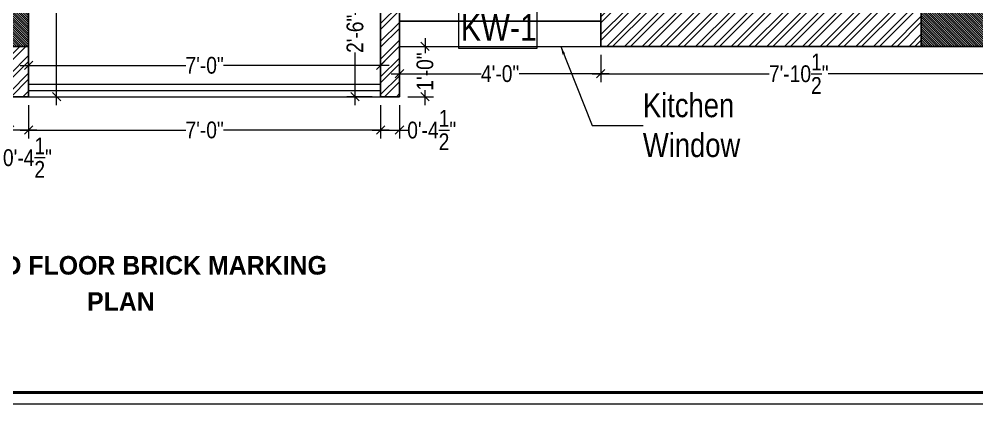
# Model space of a CAD drawing. Header units: millimetres. Extents: x 3295 to 3976, y 1437 to 1916.
# Drawn here: x 3630 to 3858.5, y 1437.2 to 1529 of the extents above; entities that cross this region are included whole.
import ezdxf

# ---------------------------------------------------------------- set-up
doc = ezdxf.new("R2010")
doc.units = ezdxf.units.MM
for name, color, linetype, lineweight in [('COLUMNS', 3, 'Continuous', 25), ('dimensions', 251, 'Continuous', 13), ('HATCH', 8, 'Continuous', 5), ('TEXT', 38, 'Continuous', 15), ('Title Sheet', 7, 'Continuous', 9), ('WALLS', 7, 'Continuous', 25)]:
    doc.layers.add(name, color=color, linetype=linetype, lineweight=lineweight)
doc.styles.add('style1', font='bgothm.ttf')
doc.styles.add('Swiss-LT', font='swissc.ttf')
doc.dimstyles.new('INNER', dxfattribs={"dimtxt": 4, "dimasz": 2, "dimexe": 2, "dimexo": 2, "dimgap": 0, "dimtad": 0, "dimzin": 1, "dimdsep": 46, "dimlunit": 4, "dimtxsty": 'Swiss-LT', "dimblk": 'OBLIQUE', "dimcen": 0.125, "dimdle": 2, "dimclrd": 256, "dimclre": 256, "dimclrt": 7, "dimadec": 0, "dimazin": 0, "dimtfac": 1, "dimtofl": 0, "dimtmove": 0, "dimatfit": 3, "dimfxl": 12, "dimfxlon": 1, "dimtolj": 1, "dimtzin": 0, "dimlwd": -1, "dimlwe": -1, "dimarcsym": 0})

# ---------------------------------------------------------------- blocks, each defined once
blk = doc.blocks.new('_Oblique')
at = {"color": 0, "linetype": 'ByBlock', "lineweight": -2}
blk.add_line((-0.5, -0.5), (0.5, 0.5), dxfattribs=at)
blk = doc.blocks.new('*D149')
at = {"layer": 'Defpoints', "color": 0, "ltscale": 20, "transparency": 16777216}
for p in [(3634.19, 1570.49), (3632.24, 1510.49), (3638.93, 1510.49)]:
    blk.add_point(p, dxfattribs=at)
at = {"layer": 'dimensions', "ltscale": 20, "transparency": 16777216}
for p, q in [((3638.93, 1572.49), (3638.93, 1545)), ((3636.19, 1570.49), (3640.93, 1570.49)), ((3638.93, 1508.49), (3638.93, 1535.99)), ((3634.24, 1510.49), (3640.93, 1510.49))]:
    blk.add_line(p, q, dxfattribs=at)
at = {"layer": 'dimensions', "ltscale": 20, "transparency": 16777216, "xscale": 2, "yscale": 2, "zscale": 2}
for p, rotation in [((3638.93, 1570.49), 90), ((3638.93, 1510.49), 270)]:
    blk.add_blockref('_Oblique', p, dxfattribs=dict(at, rotation=rotation))
at = {"layer": 'dimensions', "color": 7, "ltscale": 20, "transparency": 16777216, "insert": (3638.93, 1540.49), "char_height": 4, "attachment_point": 5, "rotation": 90, "style": 'Swiss-LT'}
blk.add_mtext('\\A1;5\'-0"', dxfattribs=at)
blk = doc.blocks.new('*D150')
at = {"layer": 'Defpoints', "color": 0, "ltscale": 20, "transparency": 16777216}
for p in [(3710.13, 1540.49), (3716.24, 1540.49), (3716.24, 1510.49)]:
    blk.add_point(p, dxfattribs=at)
at = {"layer": 'dimensions', "ltscale": 20, "transparency": 16777216}
for p, q in [((3710.13, 1542.49), (3710.13, 1529.99)), ((3714.24, 1540.49), (3708.13, 1540.49)), ((3710.13, 1508.49), (3710.13, 1521)), ((3714.24, 1510.49), (3708.13, 1510.49))]:
    blk.add_line(p, q, dxfattribs=at)
at = {"layer": 'dimensions', "ltscale": 20, "transparency": 16777216, "xscale": 2, "yscale": 2, "zscale": 2}
for p, rotation in [((3710.13, 1540.49), 90), ((3710.13, 1510.49), 270)]:
    blk.add_blockref('_Oblique', p, dxfattribs=dict(at, rotation=rotation))
at = {"layer": 'dimensions', "color": 7, "ltscale": 20, "transparency": 16777216, "insert": (3710.13, 1525.49), "char_height": 4, "attachment_point": 5, "rotation": 90, "style": 'Swiss-LT'}
blk.add_mtext('\\A1;2\'-6"', dxfattribs=at)
blk = doc.blocks.new('*D151')
at = {"layer": 'Defpoints', "color": 0, "ltscale": 20, "transparency": 16777216}
for p in [(3720.74, 1522.49), (3720.74, 1510.49), (3726.82, 1510.49)]:
    blk.add_point(p, dxfattribs=at)
at = {"layer": 'dimensions', "ltscale": 20, "transparency": 16777216}
for p, q in [((3726.82, 1524.49), (3726.82, 1520.91)), ((3722.74, 1522.49), (3728.82, 1522.49)), ((3722.74, 1510.49), (3728.82, 1510.49)), ((3726.82, 1508.49), (3726.82, 1512.07))]:
    blk.add_line(p, q, dxfattribs=at)
at = {"layer": 'dimensions', "ltscale": 20, "transparency": 16777216, "xscale": 2, "yscale": 2, "zscale": 2}
for p, rotation in [((3726.82, 1522.49), 90), ((3726.82, 1510.49), 270)]:
    blk.add_blockref('_Oblique', p, dxfattribs=dict(at, rotation=rotation))
at = {"layer": 'dimensions', "color": 7, "ltscale": 20, "transparency": 16777216, "insert": (3726.82, 1516.49), "char_height": 4, "attachment_point": 5, "rotation": 90, "style": 'Swiss-LT'}
blk.add_mtext('\\A1;1\'-0"', dxfattribs=at)
blk = doc.blocks.new('*D154')
at = {"layer": 'Defpoints', "color": 0, "ltscale": 20, "transparency": 16777216}
for p in [(3716.24, 1517.96), (3632.24, 1510.49), (3716.24, 1510.49)]:
    blk.add_point(p, dxfattribs=at)
at = {"layer": 'dimensions', "ltscale": 20, "transparency": 16777216}
for p, q in [((3632.24, 1512.49), (3632.24, 1519.96)), ((3716.24, 1512.49), (3716.24, 1519.96)), ((3630.24, 1517.96), (3669.74, 1517.96)), ((3718.24, 1517.96), (3678.74, 1517.96))]:
    blk.add_line(p, q, dxfattribs=at)
at = {"layer": 'dimensions', "ltscale": 20, "transparency": 16777216, "xscale": 2, "yscale": 2, "zscale": 2, "rotation": 180}
blk.add_blockref('_Oblique', (3632.24, 1517.96), dxfattribs=at)
at = {"layer": 'dimensions', "ltscale": 20, "transparency": 16777216, "xscale": 2, "yscale": 2, "zscale": 2}
blk.add_blockref('_Oblique', (3716.24, 1517.96), dxfattribs=at)
at = {"layer": 'dimensions', "color": 7, "ltscale": 20, "transparency": 16777216, "insert": (3674.24, 1517.96), "char_height": 4, "attachment_point": 5, "style": 'Swiss-LT'}
blk.add_mtext('\\A1;7\'-0"', dxfattribs=at)
blk = doc.blocks.new('*D155')
at = {"layer": 'Defpoints', "color": 0, "ltscale": 20, "transparency": 16777216}
for p in [(3768.74, 1522.49), (3863.24, 1522.49), (3768.74, 1515.97)]:
    blk.add_point(p, dxfattribs=at)
at = {"layer": 'dimensions', "ltscale": 20, "transparency": 16777216}
for p, q in [((3768.74, 1520.49), (3768.74, 1513.97)), ((3863.24, 1520.49), (3863.24, 1513.97)), ((3766.74, 1515.97), (3808.97, 1515.97)), ((3865.24, 1515.97), (3823, 1515.97))]:
    blk.add_line(p, q, dxfattribs=at)
at = {"layer": 'dimensions', "ltscale": 20, "transparency": 16777216, "xscale": 2, "yscale": 2, "zscale": 2, "rotation": 180}
blk.add_blockref('_Oblique', (3768.74, 1515.97), dxfattribs=at)
at = {"layer": 'dimensions', "ltscale": 20, "transparency": 16777216, "xscale": 2, "yscale": 2, "zscale": 2}
blk.add_blockref('_Oblique', (3863.24, 1515.97), dxfattribs=at)
at = {"layer": 'dimensions', "color": 7, "ltscale": 20, "transparency": 16777216, "insert": (3815.99, 1515.97), "char_height": 4, "attachment_point": 5, "style": 'Swiss-LT'}
blk.add_mtext('\\A1;7\'-10{\\H1x;\\S1/2;}"', dxfattribs=at)
blk = doc.blocks.new('*D156')
at = {"layer": 'Defpoints', "color": 0, "ltscale": 20, "transparency": 16777216}
for p in [(3720.74, 1522.49), (3768.74, 1522.49), (3720.74, 1515.97)]:
    blk.add_point(p, dxfattribs=at)
at = {"layer": 'dimensions', "ltscale": 20, "transparency": 16777216}
for p, q in [((3720.74, 1520.49), (3720.74, 1513.97)), ((3768.74, 1520.49), (3768.74, 1513.97)), ((3718.74, 1515.97), (3740.2, 1515.97)), ((3770.74, 1515.97), (3749.28, 1515.97))]:
    blk.add_line(p, q, dxfattribs=at)
at = {"layer": 'dimensions', "ltscale": 20, "transparency": 16777216, "xscale": 2, "yscale": 2, "zscale": 2, "rotation": 180}
blk.add_blockref('_Oblique', (3720.74, 1515.97), dxfattribs=at)
at = {"layer": 'dimensions', "ltscale": 20, "transparency": 16777216, "xscale": 2, "yscale": 2, "zscale": 2}
blk.add_blockref('_Oblique', (3768.74, 1515.97), dxfattribs=at)
at = {"layer": 'dimensions', "color": 7, "ltscale": 20, "transparency": 16777216, "insert": (3744.74, 1515.97), "char_height": 4, "attachment_point": 5, "style": 'Swiss-LT'}
blk.add_mtext('\\A1;4\'-0"', dxfattribs=at)
blk = doc.blocks.new('*D157')
at = {"layer": 'Defpoints', "color": 0, "ltscale": 20, "transparency": 16777216}
for p in [(3716.24, 1510.49), (3720.74, 1510.49), (3720.74, 1502.53)]:
    blk.add_point(p, dxfattribs=at)
at = {"layer": 'dimensions', "ltscale": 20, "transparency": 16777216}
for p, q in [((3716.24, 1508.49), (3716.24, 1500.53)), ((3720.74, 1508.49), (3720.74, 1500.53)), ((3714.24, 1502.53), (3720.74, 1502.53)), ((3720.74, 1502.53), (3722.74, 1502.53))]:
    blk.add_line(p, q, dxfattribs=at)
at = {"layer": 'dimensions', "ltscale": 20, "transparency": 16777216, "xscale": 2, "yscale": 2, "zscale": 2, "rotation": 180}
blk.add_blockref('_Oblique', (3716.24, 1502.53), dxfattribs=at)
at = {"layer": 'dimensions', "ltscale": 20, "transparency": 16777216, "xscale": 2, "yscale": 2, "zscale": 2}
blk.add_blockref('_Oblique', (3720.74, 1502.53), dxfattribs=at)
at = {"layer": 'dimensions', "color": 7, "ltscale": 20, "transparency": 16777216, "insert": (3728.42, 1502.53), "char_height": 4, "attachment_point": 5, "style": 'Swiss-LT'}
blk.add_mtext('\\A1;0\'-4{\\H1x;\\S1/2;}"', dxfattribs=at)
blk = doc.blocks.new('*D158')
at = {"layer": 'Defpoints', "color": 0, "ltscale": 20, "transparency": 16777216}
for p in [(3632.24, 1510.49), (3716.24, 1510.49), (3632.24, 1502.53)]:
    blk.add_point(p, dxfattribs=at)
at = {"layer": 'dimensions', "ltscale": 20, "transparency": 16777216}
for p, q in [((3632.24, 1508.49), (3632.24, 1500.53)), ((3716.24, 1508.49), (3716.24, 1500.53)), ((3630.24, 1502.53), (3669.74, 1502.53)), ((3718.24, 1502.53), (3678.74, 1502.53))]:
    blk.add_line(p, q, dxfattribs=at)
at = {"layer": 'dimensions', "ltscale": 20, "transparency": 16777216, "xscale": 2, "yscale": 2, "zscale": 2, "rotation": 180}
blk.add_blockref('_Oblique', (3632.24, 1502.53), dxfattribs=at)
at = {"layer": 'dimensions', "ltscale": 20, "transparency": 16777216, "xscale": 2, "yscale": 2, "zscale": 2}
blk.add_blockref('_Oblique', (3716.24, 1502.53), dxfattribs=at)
at = {"layer": 'dimensions', "color": 7, "ltscale": 20, "transparency": 16777216, "insert": (3674.24, 1502.53), "char_height": 4, "attachment_point": 5, "style": 'Swiss-LT'}
blk.add_mtext('\\A1;7\'-0"', dxfattribs=at)
blk = doc.blocks.new('*D159')
at = {"layer": 'Defpoints', "color": 0, "ltscale": 20, "transparency": 16777216}
for p in [(3627.74, 1510.49), (3632.24, 1510.49), (3627.74, 1502.53)]:
    blk.add_point(p, dxfattribs=at)
at = {"layer": 'dimensions', "ltscale": 20, "transparency": 16777216}
for p, q in [((3627.74, 1508.49), (3627.74, 1500.53)), ((3632.24, 1508.49), (3632.24, 1500.53)), ((3634.24, 1502.53), (3625.74, 1502.53))]:
    blk.add_line(p, q, dxfattribs=at)
at = {"layer": 'dimensions', "ltscale": 20, "transparency": 16777216, "xscale": 2, "yscale": 2, "zscale": 2, "rotation": 180}
blk.add_blockref('_Oblique', (3627.74, 1502.53), dxfattribs=at)
at = {"layer": 'dimensions', "ltscale": 20, "transparency": 16777216, "xscale": 2, "yscale": 2, "zscale": 2}
blk.add_blockref('_Oblique', (3632.24, 1502.53), dxfattribs=at)
at = {"layer": 'dimensions', "color": 7, "ltscale": 20, "transparency": 16777216, "insert": (3631.96, 1495.94), "char_height": 4, "attachment_point": 5, "style": 'Swiss-LT'}
blk.add_mtext('\\A1;0\'-4{\\H1x;\\S1/2;}"', dxfattribs=at)
blk = doc.blocks.new('A$C38E01DC9')
at = {"layer": 'COLUMNS', "lineweight": 13, "ltscale": 20}
h = blk.add_hatch(dxfattribs=at)
h.set_pattern_fill('ANSI31', color=251, scale=3, style=0)
h.set_pattern_definition([(45, (-325034.08293, 115213.30426), (-0.26516504294, 0.26516504294), [])])
h.paths.add_polyline_path([(0, -18), (9, -18), (9, 0), (0, 0)])
at = {"layer": 'COLUMNS', "ltscale": 20}
blk.add_lwpolyline([(0, -18), (9, -18), (9, 0), (0, 0)], close=True, dxfattribs=at)

msp = doc.modelspace()

# ---------------------------------------------------------------- hatches: boundary and pattern name
at = {"layer": 'HATCH', "ltscale": 20}
h = msp.add_hatch(dxfattribs=at)
h.set_pattern_fill('ANSI32', color=256, scale=8, style=0)
h.set_pattern_definition([(45, (3612.9748, 1836.2214), (-2.12132, 2.12132), []), (45, (3614.389, 1836.2214), (-2.12132, 2.12132), [])])
h.paths.add_polyline_path([(3614.237, 1840.494), (3609.737, 1840.494), (3609.737, 1831.494), (3614.237, 1831.494)])
h.paths.add_polyline_path([(3614.237, 1687.494), (3609.837, 1687.494), (3609.837, 1682.994), (3614.237, 1682.994)])
h.paths.add_polyline_path([(3806.237, 1679.994), (3797.237, 1679.994), (3797.237, 1639.494), (3806.237, 1639.494)])
h.paths.add_polyline_path([(3632.237, 1522.494), (3627.737, 1522.494), (3627.737, 1510.494), (3632.237, 1510.494)])
h.paths.add_polyline_path([(3374.737, 1687.494), (3371.237, 1687.494), (3371.237, 1682.994), (3374.737, 1682.994)])
h.paths.add_polyline_path([(3641.237, 1840.494), (3632.237, 1840.494), (3632.237, 1831.494), (3641.237, 1831.494)])
h.paths.add_polyline_path([(3776.237, 1840.494), (3681.237, 1840.494), (3681.237, 1831.494), (3776.237, 1831.494)])
h.paths.add_polyline_path([(3845.237, 1840.494), (3836.237, 1840.494), (3836.237, 1831.494), (3845.237, 1831.494)])
h.paths.add_polyline_path([(3863.237, 1831.494), (3854.237, 1831.494), (3854.237, 1819.494), (3863.237, 1819.494)])
h.paths.add_polyline_path([(3854.237, 1691.994), (3806.237, 1691.994), (3806.237, 1685.994), (3854.237, 1685.994)])
h.paths.add_polyline_path([(3854.237, 1633.494), (3806.237, 1633.494), (3806.237, 1627.494), (3854.237, 1627.494)])
h.paths.add_polyline_path([(3863.237, 1646.994), (3854.237, 1646.994), (3854.237, 1639.494), (3863.237, 1639.494)])
h.paths.add_polyline_path([(3863.237, 1627.494), (3854.237, 1627.494), (3856.644, 1627.494), (3858.737, 1627.494), (3861.024, 1627.494)])
h.paths.add_polyline_path([(3863.237, 1626.89), (3858.737, 1627.494), (3854.237, 1626.626), (3854.237, 1531.494), (3863.237, 1531.494)])
h.paths.add_polyline_path([(3845.237, 1531.494), (3768.737, 1531.494), (3768.737, 1522.494), (3845.237, 1522.494)])
h.paths.add_polyline_path([(3720.737, 1540.494), (3716.237, 1540.494), (3716.237, 1510.494), (3720.737, 1510.494)])
h.paths.add_polyline_path([(3720.737, 1574.994), (3704.237, 1574.994), (3704.237, 1570.494), (3720.737, 1570.494)])
h.paths.add_polyline_path([(3549.737, 1589.994), (3567.737, 1589.994), (3567.737, 1594.494), (3545.237, 1594.494), (3545.237, 1522.494), (3555.737, 1522.494), (3555.737, 1531.494), (3549.737, 1531.494)])
h.paths.add_polyline_path([(3614.237, 1531.494), (3585.737, 1531.494), (3585.737, 1522.494), (3614.237, 1522.494)])
h.paths.add_polyline_path([(3485.237, 1531.494), (3380.237, 1531.494), (3380.237, 1522.494), (3485.237, 1522.494)])
h.paths.add_polyline_path([(3371.237, 1640.994), (3362.237, 1640.994), (3362.237, 1531.494), (3371.237, 1531.494)])
h.paths.add_polyline_path([(3371.237, 1682.994), (3362.237, 1682.994), (3362.237, 1676.994), (3371.237, 1676.994)])
h.paths.add_polyline_path([(3495.737, 1763.994), (3491.237, 1763.994), (3491.237, 1751.994), (3414.737, 1751.994), (3414.737, 1747.494), (3495.737, 1747.494)])
h.paths.add_polyline_path([(3632.237, 1831.494), (3627.737, 1831.494), (3627.737, 1691.994), (3632.237, 1691.994)])
h.paths.add_polyline_path([(3371.237, 1751.994), (3362.237, 1751.994), (3362.237, 1736.994), (3371.237, 1736.994)])
h.paths.add_polyline_path([(3573.737, 1682.994), (3573.737, 1687.494), (3495.737, 1687.494), (3495.737, 1717.494), (3491.237, 1717.494), (3491.237, 1687.494), (3419.237, 1687.494), (3419.237, 1717.494), (3414.737, 1717.494), (3414.737, 1682.994)])
h.paths.add_polyline_path([(3549.737, 1831.494), (3549.737, 1840.494), (3467.237, 1840.494), (3467.237, 1831.494), (3491.237, 1831.494), (3491.237, 1823.994), (3495.737, 1823.994), (3495.737, 1831.494)])
h.paths.add_polyline_path([(3854.237, 1753.494), (3863.237, 1753.494), (3863.237, 1771.494), (3854.237, 1771.494)])
h.paths.add_polyline_path([(3863.237, 1705.494), (3854.237, 1705.494), (3854.237, 1700.994), (3863.237, 1700.994)])
h.paths.add_polyline_path([(3773.237, 1691.994), (3773.237, 1687.494), (3797.237, 1687.494), (3797.237, 1691.994)])
h.paths.add_polyline_path([(3627.737, 1642.494), (3627.737, 1531.494), (3632.237, 1531.494), (3632.237, 1570.494), (3644.237, 1570.494), (3644.237, 1574.994), (3632.237, 1574.994), (3632.237, 1646.994), (3545.237, 1646.994), (3545.237, 1624.494), (3549.737, 1624.494), (3549.737, 1642.494)])

# ---------------------------------------------------------------- linework, layer by layer
at = {"layer": 'TEXT', "color": 1}
msp.add_lwpolyline([(3734.93, 1531.72), (3753.483, 1531.72), (3753.483, 1522.028), (3734.93, 1522.028)], close=True, dxfattribs=at)
at = {"layer": 'Title Sheet', "color": 250}
msp.add_lwpolyline([(3304.635, 1437.187), (3976.105, 1437.187), (3976.105, 1915.86), (3304.635, 1915.86)], close=True, dxfattribs=at)
at = {"layer": 'Title Sheet', "color": 7, "const_width": 0.706}
msp.add_lwpolyline([(3307.377, 1439.929), (3973.364, 1439.929), (3973.364, 1913.118), (3307.377, 1913.118)], close=True, dxfattribs=at)
at = {"layer": 'WALLS', "ltscale": 20}
for p, q in [((3716.237, 1540.494), (3716.237, 1510.494)), ((3720.737, 1540.494), (3720.737, 1510.494)), ((3768.737, 1531.494), (3768.737, 1522.494)), ((3632.237, 1522.494), (3632.237, 1510.494)), ((3768.737, 1522.494), (3845.237, 1522.494)), ((3627.737, 1510.494), (3632.237, 1510.494)), ((3716.237, 1510.494), (3720.737, 1510.494))]:
    msp.add_line(p, q, dxfattribs=at)
at = {"layer": 'WALLS', "color": 34, "ltscale": 20}
msp.add_line((3720.737, 1528.494), (3768.737, 1528.494), dxfattribs=at)
at = {"layer": 'WALLS', "color": 251, "lineweight": 18, "ltscale": 5}
for p, q in [((3720.737, 1522.494), (3768.737, 1522.494)), ((3632.237, 1510.494), (3716.237, 1510.494))]:
    msp.add_line(p, q, dxfattribs=at)
at = {"layer": 'WALLS', "color": 124, "lineweight": 18}
for p, q in [((3632.237, 1513.494), (3716.237, 1513.494)), ((3632.237, 1511.994), (3716.237, 1511.994))]:
    msp.add_line(p, q, dxfattribs=at)

# ---------------------------------------------------------------- block references
at = {"layer": 'COLUMNS', "ltscale": 20}
for p, rotation in [((3614.237, 1522.494), 89.99999999999999), ((3845.237, 1522.494), 90)]:
    msp.add_blockref('A$C38E01DC9', p, dxfattribs=dict(at, rotation=rotation))

# ---------------------------------------------------------------- texts
at = {"layer": 'TEXT', "color": 1, "insert": (3744.44, 1527.018), "char_height": 6.351, "attachment_point": 5, "style": 'Swiss-LT'}
msp.add_mtext('\\A1;KW-1', dxfattribs=at)
at = {"layer": 'TEXT', "color": 7, "insert": (3778.805, 1503.653), "char_height": 5.7024, "attachment_point": 4, "style": 'Swiss-LT'}
msp.add_mtext('\\A1;Kitchen\\PWindow', dxfattribs=at)
at = {"layer": 'Title Sheet', "char_height": 4.43908, "attachment_point": 5, "style": 'style1'}
for s, insert in [('{\\fCentury Gothic|b1|i0|c0|p34;SECOND FLOOR BRICK MARKING}', (3654.262, 1470.222)), ('{\\fCentury Gothic|b1|i0|c0|p34;PLAN}', (3654.262, 1461.62))]:
    msp.add_mtext(s, dxfattribs=dict(at, insert=insert))

# ---------------------------------------------------------------- dimensions: what is measured, and where the dimension line sits
at = {"layer": 'dimensions', "ltscale": 20}
for base, p1, p2, picture, middle in [((3638.935, 1510.494), (3634.195, 1570.494), (3632.237, 1510.494), '*D149', (3638.935, 1540.494)), ((3710.126, 1540.494), (3716.237, 1510.494), (3716.237, 1540.494), '*D150', (3710.126, 1525.494)), ((3726.822, 1510.494), (3720.737, 1522.494), (3720.737, 1510.494), '*D151', (3726.822, 1516.494))]:
    dim = msp.add_linear_dim(base=base, p1=p1, p2=p2, angle=90, dimstyle='INNER', override={"dimpost": '\\X', "dimarcsym": 2}, dxfattribs=at)
    dim.commit()
    dim.dimension.update_dxf_attribs({"geometry": picture, "text_midpoint": middle})
for base, p1, p2, override, picture, middle in [((3720.737, 1515.967), (3768.737, 1522.494), (3720.737, 1522.494), {"dimpost": '\\X', "dimtmove": 1, "dimarcsym": 2}, '*D156', (3744.737, 1515.967)), ((3768.737, 1515.967), (3863.237, 1522.494), (3768.737, 1522.494), {"dimpost": '\\X', "dimarcsym": 2}, '*D155', (3815.987, 1515.967)), ((3716.237, 1517.964), (3632.237, 1510.494), (3716.237, 1510.494), {"dimpost": '\\X', "dimarcsym": 2}, '*D154', (3674.237, 1517.964)), ((3632.237, 1502.528), (3716.237, 1510.494), (3632.237, 1510.494), {"dimpost": '\\X', "dimtmove": 1, "dimarcsym": 2}, '*D158', (3674.237, 1502.528)), ((3720.737, 1502.528), (3716.237, 1510.494), (3720.737, 1510.494), {"dimpost": '\\X', "dimarcsym": 2}, '*D157', (3728.424, 1502.528))]:
    dim = msp.add_linear_dim(base=base, p1=p1, p2=p2, dimstyle='INNER', override=override, dxfattribs=at)
    dim.commit()
    dim.dimension.update_dxf_attribs({"geometry": picture, "text_midpoint": middle})
dim = msp.add_linear_dim(base=(3627.737, 1502.528), p1=(3632.237, 1510.494), p2=(3627.737, 1510.494), dimstyle='INNER', override={"dimpost": '\\X', "dimtmove": 1, "dimarcsym": 2}, dxfattribs=at)
dim.commit()
dim.dimension.update_dxf_attribs({"geometry": '*D159', "text_midpoint": (3631.965, 1495.937), "dimtype": 160})

# ---------------------------------------------------------------- leaders
msp.add_leader([(3759.206, 1522.494), (3766.724, 1503.581), (3778.877, 1503.581)], dimstyle='INNER', override={"dimgap": 0, "dimtad": 0, "dimarcsym": 2}, dxfattribs=at)

doc.saveas('drawing.dxf')
